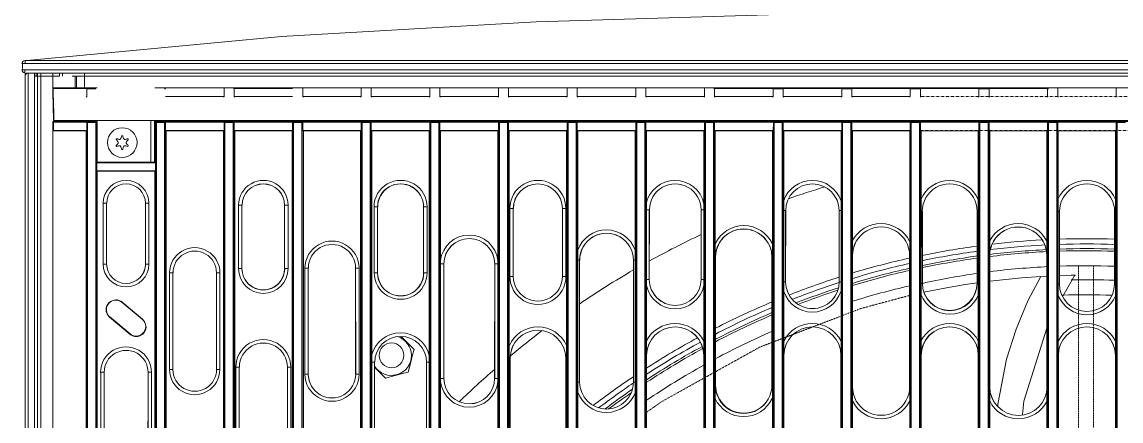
# Model space of a CAD drawing. Header units: millimetres. Extents: x -9498 to 115159, y -2045 to 31741.
# Drawn here: x 44877 to 45581, y 3523 to 3779 of the extents above; entities that cross this region are included whole.
import ezdxf

# ---------------------------------------------------------------- set-up
doc = ezdxf.new("R2010")
doc.units = ezdxf.units.MM
doc.linetypes.add('PDF_IMPORT', pattern=[1, 0.8, -0.2])
doc.layers.add('PDF5_Geometry', color=7, linetype='Continuous')

# ---------------------------------------------------------------- blocks, each defined once
blk = doc.blocks.new('pohlad vonkajšia')
at = {"layer": 'PDF5_Geometry', "lineweight": 13}
for points in [[(15997.31, 2769.84), (16078.86, 2777.59), (16160.36, 2782.27), (16241.87, 2784.7), (16323.35, 2785.74), (16404.85, 2786.05), (16486.34, 2786.1), (16567.82, 2786.1), (16567.82, 2784.33), (16567.82, 2778.94), (16567.82, 2769.84)], [(15996.76, 2766.86), (15995.96, 2766.86), (15995.96, 2768.85), (15996.76, 2768.85)], [(15996.76, 2766.84), (15996.57, 2765.87), (15996.76, 2765.84), (15996.81, 2765.84), (17138.82, 2765.84), (17138.87, 2765.87), (17138.87, 2765.84), (17139.04, 2765.87), (17138.87, 2766.84)], [(17139.65, 2768.85), (17139.65, 2766.86), (17138.87, 2766.86), (15996.76, 2766.86), (15996.76, 2766.84)], [(15997.76, 2112.13), (15997.05, 2112.13), (15996.76, 2112.13), (15996.76, 2765.84)], [(15996.76, 2764.85), (15996.76, 2764.85)], [(16007.73, 2765.84), (16000.74, 2765.84), (16000.24, 2765.84), (15997.76, 2765.84)], [(15997.76, 2765.84), (15997.76, 2765.84)], [(15997.76, 2765.84), (15997.76, 2112.13), (15999.74, 2112.13), (16000.45, 2112.13), (16000.74, 2112.13), (16001.04, 2112.13), (16001.75, 2112.13), (16005.87, 2112.13), (16001.75, 2112.13), (16001.75, 2765.84)], [(15999.74, 2764.85), (16000.45, 2764.85), (16000.74, 2764.85), (16001.04, 2764.85), (16001.75, 2764.85), (16007.73, 2764.85), (16007.73, 2765.84), (16008.74, 2765.84), (16015.76, 2765.84), (16015.76, 2765.56), (16015.76, 2764.85), (16013.24, 2764.85), (16012.93, 2764.85), (16012.74, 2764.85), (16012.38, 2764.85), (16011.82, 2764.85)], [(15999.74, 2112.13), (15999.74, 2765.84)], [(15999.74, 2764.85), (15999.74, 2764.85)], [(16000.24, 2764.85), (16000.24, 2765.84)], [(16002.49, 2765.84), (16002.49, 2765.84)], [(16005.58, 2765.84), (16005.58, 2759.8), (16005.63, 2759.78), (16005.89, 2750.72)], [(16005.63, 2765.84), (16005.63, 2762.85), (16005.93, 2752.85), (16005.93, 2752.57), (16005.93, 2752.47), (16005.93, 2750.68)], [(16008.74, 2764.85), (16008.74, 2765.84)], [(16011.98, 2765.84), (16011.98, 2765.84)], [(16012.74, 2764.85), (16012.74, 2761.09)], [(16015.76, 2764.85), (16013.24, 2764.85), (16013.24, 2761.09)], [(16014.73, 2765.84), (16014.73, 2765.84)], [(17113.2, 2765.84), (17113.2, 2765.56), (17113.2, 2764.85), (16015.76, 2764.85), (16015.76, 2761.09)], [(16019.88, 2761.09), (16005.63, 2761.09)], [(16019.38, 2760.77), (16016.78, 2760.77), (16016.71, 2760.77), (16016.61, 2760.77), (16016.47, 2760.88), (16005.82, 2760.88)], [(16016.47, 2760.88), (16016.47, 2758.28), (16016.26, 2758.09)], [(16657.28, 2761.09), (16038.29, 2761.09)], [(16041.36, 2760.77), (16041.47, 2760.77), (16041.57, 2760.77), (16041.67, 2760.88)], [(16060.45, 2760.88), (16060.45, 2758.28), (16060.24, 2758.09)], [(16063.47, 2760.77), (16063.47, 2760.77)], [(16082.43, 2760.88), (16063.67, 2760.88), (16063.57, 2760.77)], [(16063.88, 2758.09), (16063.67, 2758.28), (16063.67, 2760.88)], [(16085.86, 2758.09), (16085.66, 2758.28), (16085.66, 2760.88)], [(16104.4, 2760.88), (16104.4, 2758.28), (16104.2, 2758.09)], [(16107.83, 2758.09), (16107.62, 2758.28), (16107.62, 2760.88)], [(16126.38, 2760.88), (16126.38, 2758.28), (16126.17, 2758.09)], [(16129.79, 2758.09), (16129.6, 2758.28), (16129.6, 2760.88)], [(16148.34, 2760.88), (16148.34, 2758.28), (16148.15, 2758.09)], [(16151.77, 2758.09), (16151.57, 2758.28), (16151.57, 2760.88)], [(16170.32, 2760.88), (16170.32, 2758.28), (16170.12, 2758.09)], [(16173.76, 2758.09), (16173.55, 2758.28), (16173.55, 2760.88)], [(16192.31, 2760.88), (16192.31, 2758.28), (16192.1, 2758.09)], [(16195.76, 2758.09), (16195.53, 2758.28), (16195.53, 2760.88)], [(16214.31, 2760.88), (16214.31, 2758.28), (16214.1, 2758.09)], [(16217.29, 2760.77), (16217.39, 2760.77), (16217.5, 2760.88), (16236.25, 2760.88), (16236.39, 2760.77), (16236.5, 2760.77), (16236.58, 2760.77), (16239.17, 2760.77), (16239.27, 2760.77), (16239.37, 2760.77), (16239.48, 2760.88), (16258.24, 2760.88), (16258.34, 2760.77), (16258.44, 2760.77), (16258.55, 2760.77), (16261.17, 2760.77), (16261.25, 2760.77), (16261.36, 2760.77), (16261.46, 2760.88), (16280.22, 2760.88), (16280.32, 2760.77), (16280.43, 2760.77), (16280.53, 2760.77), (16283.13, 2760.77), (16283.23, 2760.77), (16283.34, 2760.77), (16283.44, 2760.88), (16302.2, 2760.88), (16302.3, 2760.77), (16302.41, 2760.77), (16302.51, 2760.77), (16305.11, 2760.77), (16305.22, 2760.77), (16305.32, 2760.77), (16305.42, 2760.88), (16324.18, 2760.88), (16324.18, 2758.28), (16323.97, 2758.09)], [(16217.7, 2758.09), (16217.5, 2758.28), (16217.5, 2760.88)], [(16236.25, 2760.88), (16236.25, 2758.28), (16236.05, 2758.09)], [(16239.7, 2758.09), (16239.48, 2758.28), (16239.48, 2760.88)], [(16258.24, 2760.88), (16258.24, 2758.28), (16258.03, 2758.09)], [(16261.67, 2758.09), (16261.46, 2758.28), (16261.46, 2760.88)], [(16280.22, 2760.88), (16280.22, 2758.28), (16280.01, 2758.09)], [(16283.65, 2758.09), (16283.44, 2758.28), (16283.44, 2760.88)], [(16302.2, 2760.88), (16302.2, 2758.28), (16301.99, 2758.09)], [(16305.63, 2758.09), (16305.42, 2758.28), (16305.42, 2760.88)], [(16324.49, 2760.77), (16324.39, 2760.77), (16324.29, 2760.77), (16324.18, 2760.88)], [(16327.61, 2758.09), (16327.41, 2758.28), (16327.41, 2760.88)], [(16346.16, 2760.88), (16346.16, 2758.28), (16345.96, 2758.09)], [(16060.45, 2758.28), (16041.67, 2758.28)], [(16082.43, 2758.28), (16063.67, 2758.28)], [(16104.4, 2758.28), (16085.66, 2758.28)], [(16126.38, 2758.28), (16107.62, 2758.28)], [(16148.34, 2758.28), (16129.6, 2758.28)], [(16170.32, 2758.28), (16151.57, 2758.28)], [(16192.31, 2758.28), (16173.55, 2758.28)], [(16214.31, 2758.28), (16195.53, 2758.28)], [(16236.25, 2758.28), (16217.5, 2758.28)], [(16258.24, 2758.28), (16239.48, 2758.28)], [(16280.22, 2758.28), (16261.46, 2758.28)], [(16005.89, 2111.3), (16005.63, 2120.33), (16005.58, 2120.38), (16005.58, 2747.84), (16005.63, 2750.3), (16005.82, 2750.09), (16005.82, 2747.47), (16005.63, 2747.3), (16005.63, 2123.41), (16005.93, 2113.41), (16005.93, 2113.15), (16005.93, 2113.05), (16005.93, 2111.24)], [(16019.88, 2750.3), (16005.63, 2750.3)], [(16019.57, 2749.99), (16019.48, 2749.99), (16019.38, 2749.99), (16016.78, 2749.99), (16016.71, 2749.99), (16016.61, 2749.99), (16016.47, 2750.09), (16005.82, 2750.09)], [(16005.93, 2750.68), (16005.89, 2750.72), (16005.93, 2750.68)], [(16675.72, 2750.68), (16005.93, 2750.68), (16675.72, 2750.68)], [(16016.78, 2749.99), (16016.78, 2113.05), (16005.93, 2113.05)], [(16016.47, 2750.09), (16016.47, 2747.47), (16016.26, 2747.3)], [(16016.61, 2749.99), (16016.61, 2113.41), (16016.26, 2123.41)], [(16016.71, 2749.99), (16016.71, 2113.15), (16016.78, 2113.05)], [(16038.78, 2749.99), (16038.78, 2113.05), (16019.38, 2113.05), (16019.38, 2749.99)], [(16019.38, 2113.05), (16019.48, 2113.15), (16019.48, 2749.99)], [(16038.48, 2737.14), (16019.69, 2737.14), (16019.88, 2737.35), (16019.88, 2749.69), (16019.88, 2750.3), (16019.57, 2749.99), (16019.57, 2113.41), (16019.88, 2123.41)], [(16036.98, 2737.35), (16036.98, 2750.68)], [(16038.22, 2750.68), (16038.22, 2737.35)], [(16038.29, 2734.37), (16038.48, 2734.58), (16038.48, 2737.14), (16038.28, 2737.35), (16038.28, 2749.69), (16038.29, 2750.3), (16038.62, 2749.99)], [(16657.28, 2750.3), (16038.29, 2750.3)], [(16349.08, 2749.99), (16346.48, 2749.99), (16346.39, 2749.99), (16346.29, 2749.99), (16346.16, 2750.09), (16327.41, 2750.09), (16327.3, 2749.99), (16327.2, 2749.99), (16327.09, 2749.99), (16324.49, 2749.99), (16324.39, 2749.99), (16324.29, 2749.99), (16324.18, 2750.09), (16305.42, 2750.09), (16305.32, 2749.99), (16305.22, 2749.99), (16305.11, 2749.99), (16302.51, 2749.99), (16302.41, 2749.99), (16302.3, 2749.99), (16302.2, 2750.09), (16283.44, 2750.09), (16283.34, 2749.99), (16283.23, 2749.99), (16283.13, 2749.99), (16280.53, 2749.99), (16280.43, 2749.99), (16280.32, 2749.99), (16280.22, 2750.09), (16261.46, 2750.09), (16261.36, 2749.99), (16261.25, 2749.99), (16261.17, 2749.99), (16258.55, 2749.99), (16258.44, 2749.99), (16258.34, 2749.99), (16258.24, 2750.09), (16239.48, 2750.09), (16239.37, 2749.99), (16239.27, 2749.99), (16239.17, 2749.99), (16236.58, 2749.99), (16236.5, 2749.99), (16236.39, 2749.99), (16236.25, 2750.09), (16217.5, 2750.09), (16217.39, 2749.99), (16217.29, 2749.99), (16217.18, 2749.99), (16214.62, 2749.99), (16214.51, 2749.99), (16214.41, 2749.99), (16214.31, 2750.09), (16195.53, 2750.09), (16195.41, 2749.99), (16195.32, 2749.99), (16195.22, 2749.99), (16192.64, 2749.99), (16192.53, 2749.99), (16192.43, 2749.99), (16192.31, 2750.09), (16173.55, 2750.09), (16173.44, 2749.99), (16173.34, 2749.99), (16173.24, 2749.99), (16170.64, 2749.99), (16170.53, 2749.99), (16170.43, 2749.99), (16170.32, 2750.09), (16151.57, 2750.09), (16151.48, 2749.99), (16151.38, 2749.99), (16151.27, 2749.99), (16148.65, 2749.99), (16148.55, 2749.99), (16148.45, 2749.99), (16148.34, 2750.09), (16129.6, 2750.09), (16129.5, 2749.99), (16129.39, 2749.99), (16129.29, 2749.99), (16126.67, 2749.99), (16126.59, 2749.99), (16126.48, 2749.99), (16126.38, 2750.09), (16107.62, 2750.09), (16107.52, 2749.99), (16107.41, 2749.99), (16107.29, 2749.99), (16104.71, 2749.99), (16104.6, 2749.99), (16104.5, 2749.99), (16104.4, 2750.09), (16085.66, 2750.09), (16085.52, 2749.99), (16085.41, 2749.99), (16085.34, 2749.99), (16082.73, 2749.99), (16082.64, 2749.99), (16082.53, 2749.99), (16082.43, 2750.09), (16063.67, 2750.09), (16063.57, 2749.99), (16063.47, 2749.99), (16063.34, 2749.99), (16060.76, 2749.99), (16060.66, 2749.99), (16060.55, 2749.99), (16060.45, 2750.09), (16041.67, 2750.09), (16041.57, 2749.99), (16041.47, 2749.99), (16041.36, 2749.99), (16038.78, 2749.99), (16038.67, 2749.99), (16038.62, 2749.99), (16038.62, 2113.41)], [(16038.67, 2749.99), (16038.67, 2113.15), (16038.78, 2113.05)], [(16060.76, 2749.99), (16060.76, 2113.05), (16041.36, 2113.05), (16041.36, 2749.99)], [(16041.36, 2113.05), (16041.47, 2113.15), (16041.47, 2749.99)], [(16041.57, 2749.99), (16041.57, 2113.41), (16060.55, 2113.41)], [(16041.9, 2747.3), (16041.67, 2747.47), (16041.67, 2750.09)], [(16041.9, 2579.58), (16041.9, 2747.3), (16060.24, 2747.3), (16060.24, 2579.58)], [(16060.55, 2113.41), (16060.45, 2750.09), (16060.45, 2747.47), (16060.24, 2747.3)], [(16060.76, 2113.05), (16060.66, 2113.15), (16060.66, 2749.99)], [(16082.73, 2749.99), (16082.73, 2113.05), (16063.34, 2113.05), (16063.34, 2749.99)], [(16063.47, 2749.99), (16063.47, 2113.15), (16063.34, 2113.05)], [(16063.57, 2749.99), (16063.57, 2113.41), (16082.53, 2113.41)], [(16063.88, 2747.3), (16063.67, 2747.47), (16063.67, 2750.09)], [(16063.88, 2612.1), (16063.88, 2747.3), (16082.22, 2747.3), (16082.22, 2612.1)], [(16082.53, 2113.41), (16082.53, 2749.99)], [(16082.43, 2750.09), (16082.43, 2747.47), (16082.22, 2747.3)], [(16082.64, 2749.99), (16082.64, 2113.15), (16082.73, 2113.05)], [(16104.71, 2749.99), (16104.71, 2113.05), (16085.34, 2113.05), (16085.34, 2749.99)], [(16085.34, 2113.05), (16085.41, 2113.15), (16085.41, 2749.99)], [(16085.52, 2749.99), (16085.52, 2113.41)], [(16085.86, 2747.3), (16085.66, 2747.47), (16085.66, 2750.09)], [(16085.86, 2644.07), (16085.86, 2747.3), (16104.2, 2747.3), (16104.2, 2644.07)], [(16104.5, 2113.41), (16104.4, 2750.09), (16104.4, 2747.47), (16104.2, 2747.3)], [(16104.71, 2113.05), (16104.6, 2113.15), (16104.6, 2749.99)], [(16126.67, 2749.99), (16126.67, 2113.05), (16107.29, 2113.05), (16107.29, 2749.99)], [(16107.29, 2113.05), (16107.41, 2113.15), (16107.41, 2749.99)], [(16107.83, 2635.66), (16107.83, 2673.22), (16107.83, 2673.9), (16107.83, 2675.39), (16107.83, 2747.3), (16126.17, 2747.3), (16126.17, 2675.39), (16126.17, 2673.22), (16126.17, 2635.66)], [(16126.48, 2113.41), (16126.48, 2749.99)], [(16107.52, 2749.99), (16107.52, 2113.41)], [(16107.83, 2747.3), (16107.62, 2747.47), (16107.62, 2750.09)], [(16126.38, 2750.09), (16126.38, 2747.47), (16126.17, 2747.3)], [(16126.59, 2749.99), (16126.59, 2113.15), (16126.67, 2113.05)], [(16148.65, 2749.99), (16148.65, 2113.05), (16129.29, 2113.05), (16129.29, 2749.99)], [(16129.39, 2749.99), (16129.39, 2113.15), (16129.29, 2113.05)], [(16129.5, 2749.99), (16129.5, 2113.41)], [(16129.79, 2747.3), (16129.6, 2747.47), (16129.6, 2750.09)], [(16148.45, 2113.41), (16148.34, 2750.09), (16148.34, 2747.47), (16148.15, 2747.3)], [(16148.55, 2749.99), (16148.55, 2113.15), (16148.65, 2113.05)], [(16170.64, 2749.99), (16170.64, 2113.05), (16151.27, 2113.05), (16151.27, 2749.99)], [(16151.27, 2113.05), (16151.38, 2113.15), (16151.38, 2749.99)], [(16151.48, 2749.99), (16151.48, 2113.41), (16170.43, 2113.41)], [(16151.77, 2747.3), (16151.57, 2747.47), (16151.57, 2750.09)], [(16170.12, 2674.61), (16169.91, 2674.61), (16169.86, 2674.61), (16169.86, 2634.27)], [(16152.07, 2634.27), (16152.07, 2674.61), (16151.98, 2674.61), (16151.77, 2674.61), (16151.77, 2677.66), (16151.77, 2678.58), (16151.77, 2747.3), (16170.12, 2747.3), (16170.12, 2678.58), (16170.12, 2676.78), (16170.12, 2674.61), (16170.12, 2634.27)], [(16170.43, 2113.41), (16170.32, 2750.09), (16170.32, 2747.47), (16170.12, 2747.3)], [(16170.64, 2113.05), (16170.53, 2113.15), (16170.53, 2749.99)], [(16192.64, 2749.99), (16192.64, 2113.05), (16173.24, 2113.05), (16173.24, 2749.99)], [(16173.34, 2749.99), (16173.34, 2113.15), (16173.24, 2113.05)], [(16173.44, 2749.99), (16173.44, 2113.41), (16192.43, 2113.41)], [(16173.76, 2747.3), (16173.55, 2747.47), (16173.55, 2750.09)], [(16192.43, 2113.41), (16192.31, 2750.09), (16192.31, 2747.47), (16192.1, 2747.3)], [(16192.53, 2749.99), (16192.53, 2113.15), (16192.64, 2113.05)], [(16214.62, 2749.99), (16214.62, 2113.05), (16195.22, 2113.05), (16195.22, 2749.99)], [(16195.22, 2113.05), (16195.32, 2113.15), (16195.32, 2749.99)], [(16195.41, 2749.99), (16195.41, 2113.41), (16214.41, 2113.41)], [(16195.76, 2747.3), (16195.53, 2747.47), (16195.53, 2750.09)], [(16214.41, 2113.41), (16214.31, 2750.09), (16214.31, 2747.47), (16214.1, 2747.3)], [(16214.51, 2749.99), (16214.51, 2113.15), (16214.62, 2113.05)], [(16236.58, 2749.99), (16236.58, 2113.05), (16217.18, 2113.05), (16217.18, 2749.99)], [(16217.18, 2113.05), (16217.29, 2113.15), (16217.29, 2749.99)], [(16217.39, 2749.99), (16217.39, 2113.41), (16236.39, 2113.41)], [(16236.05, 2747.3), (16236.25, 2747.47), (16236.39, 2749.99), (16236.39, 2113.41)], [(16217.7, 2747.3), (16217.5, 2747.47), (16217.5, 2750.09)], [(16236.5, 2749.99), (16236.5, 2113.15), (16236.58, 2113.05)], [(16258.55, 2749.99), (16258.55, 2113.05), (16239.17, 2113.05), (16239.17, 2749.99)], [(16239.27, 2749.99), (16239.27, 2113.15), (16239.17, 2113.05)], [(16239.37, 2749.99), (16239.37, 2113.41), (16258.34, 2113.41)], [(16239.7, 2747.3), (16239.48, 2747.47), (16239.48, 2750.09)], [(16258.34, 2113.41), (16258.24, 2750.09), (16258.24, 2747.47), (16258.03, 2747.3)], [(16258.44, 2749.99), (16258.44, 2113.15), (16258.55, 2113.05)], [(16280.53, 2749.99), (16280.53, 2113.05), (16261.17, 2113.05), (16261.17, 2749.99)], [(16261.17, 2113.05), (16261.25, 2113.15), (16261.25, 2749.99)], [(16261.36, 2749.99), (16261.36, 2113.41), (16280.32, 2113.41)], [(16261.67, 2747.3), (16261.46, 2747.47), (16261.46, 2750.09)], [(16280.32, 2113.41), (16280.22, 2750.09), (16280.22, 2747.47), (16280.01, 2747.3)], [(16280.43, 2749.99), (16280.43, 2113.15), (16280.53, 2113.05)], [(16302.51, 2749.99), (16302.51, 2113.05), (16283.13, 2113.05), (16283.13, 2749.99)], [(16283.13, 2113.05), (16283.23, 2113.15), (16283.23, 2749.99)], [(16283.34, 2749.99), (16283.34, 2113.41)], [(16283.68, 2633.44), (16283.68, 2675.43), (16283.68, 2676.41), (16283.65, 2677.45), (16283.65, 2679.52), (16283.65, 2679.99), (16283.65, 2694.88), (16283.65, 2696.33), (16283.65, 2698.5), (16283.65, 2721.58)], [(16283.34, 2113.41), (16302.3, 2113.41), (16302.3, 2749.99)], [(16283.65, 2747.3), (16283.44, 2747.47), (16283.44, 2750.09)], [(16302.2, 2750.09), (16302.2, 2747.47), (16301.99, 2747.3)], [(16302.41, 2749.99), (16302.41, 2113.15), (16302.51, 2113.05)], [(16324.49, 2749.99), (16324.49, 2113.05), (16305.11, 2113.05), (16305.11, 2749.99)], [(16305.22, 2113.15), (16305.32, 2749.99), (16305.32, 2113.41)], [(16305.63, 2747.3), (16305.42, 2747.47), (16305.42, 2750.09)], [(16324.18, 2750.09), (16324.18, 2747.47), (16323.97, 2747.3)], [(16324.29, 2749.99), (16324.29, 2113.41), (16323.97, 2123.41)], [(16324.39, 2749.99), (16324.39, 2113.15), (16324.49, 2113.05)], [(16346.48, 2749.99), (16346.48, 2113.05), (16327.09, 2113.05), (16327.09, 2749.99)], [(16327.09, 2113.05), (16327.2, 2113.15), (16327.2, 2749.99)], [(16327.3, 2749.99), (16327.3, 2113.41)], [(16327.63, 2633.44), (16327.63, 2675.43), (16327.61, 2676.41), (16327.61, 2677.45), (16327.61, 2679.52), (16327.61, 2679.99), (16327.61, 2694.53), (16327.61, 2696.14), (16327.61, 2698.34), (16327.61, 2721.52)], [(16346.29, 2749.99), (16346.29, 2113.41), (16327.3, 2113.41)], [(16327.61, 2747.3), (16327.41, 2747.47), (16327.41, 2750.09)], [(16346.16, 2750.09), (16346.16, 2747.47), (16345.96, 2747.3)], [(16346.39, 2749.99), (16346.39, 2113.15), (16346.48, 2113.05)], [(16005.63, 2747.3), (16016.26, 2747.3), (16016.26, 2123.41), (16005.63, 2123.41)], [(16016.47, 2747.47), (16005.82, 2747.47)], [(16060.45, 2747.47), (16041.67, 2747.47)], [(16082.43, 2747.47), (16063.67, 2747.47)], [(16104.4, 2747.47), (16085.66, 2747.47)], [(16126.38, 2747.47), (16107.62, 2747.47)], [(16148.34, 2747.47), (16129.6, 2747.47)], [(16170.32, 2747.47), (16151.57, 2747.47)], [(16192.31, 2747.47), (16173.55, 2747.47)], [(16214.31, 2747.47), (16195.53, 2747.47)], [(16236.25, 2747.47), (16217.5, 2747.47)], [(16258.24, 2747.47), (16239.48, 2747.47)], [(16280.22, 2747.47), (16261.46, 2747.47)], [(16019.69, 2737.14), (16019.69, 2734.58), (16019.88, 2734.37)], [(16019.69, 2734.58), (16038.48, 2734.58)], [(16038.28, 2737.35), (16019.88, 2737.35)], [(16073.05, 2730.35), (16073.05, 2730.35)], [(16160.95, 2730.35), (16160.98, 2730.35)], [(16204.93, 2730.35), (16204.89, 2730.35)], [(16292.84, 2730.35), (16292.8, 2730.35)], [(16336.8, 2730.35), (16336.77, 2730.35)], [(16022.86, 2724.14), (16022.86, 2704.69), (16022.86, 2724.14)], [(16066.2, 2723.53), (16066.2, 2703.22), (16066.2, 2723.53)], [(16124.37, 2701.9), (16124.37, 2722.96), (16124.37, 2701.9)], [(16153.09, 2722.49), (16153.09, 2700.72), (16153.09, 2722.49)], [(16168.82, 2700.72), (16168.82, 2722.49), (16168.82, 2700.72)], [(16195.76, 2722.08), (16195.76, 2699.73), (16195.76, 2697.79), (16195.76, 2679.99), (16195.76, 2679.83), (16195.76, 2676.47), (16195.77, 2675.43), (16195.77, 2633.44)], [(16214.1, 2699.73), (16213.46, 2699.73), (16213.2, 2699.73), (16213.2, 2722.08), (16213.46, 2722.08), (16214.1, 2722.08)], [(16239.7, 2721.78), (16239.7, 2698.97), (16239.7, 2696.77), (16239.7, 2695.88), (16239.7, 2679.99), (16239.7, 2679.83), (16239.72, 2676.47), (16239.72, 2675.43), (16239.72, 2633.44)], [(16258.03, 2721.78), (16257.59, 2721.78), (16257.44, 2721.78), (16257.44, 2698.97), (16257.59, 2698.97), (16258.03, 2698.97)], [(16301.99, 2698.5), (16301.71, 2698.5), (16301.61, 2698.5), (16301.61, 2721.58), (16301.71, 2721.58), (16301.99, 2721.58)], [(16345.96, 2698.34), (16345.7, 2698.34), (16345.63, 2698.34), (16345.63, 2721.52), (16345.7, 2721.52), (16345.96, 2721.52)], [(16235.89, 2706.86), (16235.89, 2665.94)], [(16236.05, 2706.86), (16235.94, 2706.86), (16235.92, 2706.86), (16235.92, 2665.94), (16235.94, 2665.94), (16236.05, 2665.94)], [(16129.79, 2704.74), (16129.79, 2668.06), (16129.79, 2666.97), (16129.79, 2647.46)], [(16148.15, 2668.06), (16147.42, 2668.06), (16147.13, 2668.06), (16147.13, 2704.74), (16147.42, 2704.74), (16148.15, 2704.74)], [(16173.76, 2648), (16173.76, 2663.67), (16173.76, 2664.71), (16173.76, 2666.88), (16173.76, 2705.92)], [(16192.1, 2705.92), (16191.7, 2705.92), (16191.54, 2705.92), (16191.54, 2666.88), (16191.7, 2666.88), (16192.1, 2666.88)], [(16058.04, 2670.94), (16058.04, 2701.86), (16058.04, 2670.94)], [(16308.22, 2659.13), (16308.27, 2659.81), (16311.02, 2674.21), (16314.07, 2683.87), (16317.89, 2692.94), (16321.96, 2700.72), (16315.9, 2700.3), (16305.65, 2699.21)], [(16324.39, 2700.82), (16321.96, 2700.72)], [(16332.8, 2701.1), (16332.92, 2701.14), (16333.01, 2701.14), (16333.08, 2701.14), (16333.11, 2701.14), (16333.06, 2701.14), (16332.9, 2701.14), (16332.87, 2701.14), (16332.8, 2701.1), (16332.64, 2701.1), (16332.38, 2701.1), (16331.76, 2701.08), (16327.94, 2701)], [(16329.09, 2694.37), (16332.9, 2701.14)], [(16316.1, 2656.55), (16316.59, 2660.78), (16323.96, 2684.11)], [(16108.68, 2671.66), (16109.15, 2671.16), (16110.86, 2669.46), (16112.13, 2668.18), (16115.28, 2669.05), (16117.64, 2669.67), (16119.37, 2670.12), (16120.22, 2673.28), (16120.83, 2675.63), (16121.3, 2677.35), (16120.03, 2678.63), (16118.32, 2680.35), (16117.15, 2681.53)], [(16107.83, 2673.22), (16108.43, 2673.22), (16108.68, 2673.22), (16108.68, 2635.66), (16108.43, 2635.66), (16107.83, 2635.66)], [(16126.17, 2673.22), (16125.56, 2673.22), (16125.32, 2673.22), (16125.32, 2635.66), (16125.56, 2635.66), (16126.17, 2635.66)], [(16151.77, 2674.61), (16151.77, 2634.27)]]:
    blk.add_lwpolyline(points, dxfattribs=at)
for points in [[(17138.87, 2768.85), (17139.65, 2768.85), (15996.76, 2768.85), (15996.76, 2769.53), (15996.76, 2769.84), (17138.87, 2769.84), (17138.87, 2769.55)], [(16026.12, 2744.79), (16026.3, 2744.74), (16026.49, 2744.68), (16026.7, 2744.63), (16026.89, 2744.58), (16027.06, 2744.61), (16027.23, 2744.67), (16027.35, 2744.77), (16027.44, 2744.89), (16027.44, 2744.93), (16027.51, 2745.1), (16027.56, 2745.31), (16027.61, 2745.5), (16027.67, 2745.67), (16027.74, 2745.72), (16027.79, 2745.76), (16027.86, 2745.78), (16027.91, 2745.78), (16027.96, 2745.76), (16028.01, 2745.71), (16028.01, 2745.67), (16028.06, 2745.5), (16028.12, 2745.31), (16028.2, 2745.1), (16028.26, 2744.93), (16028.36, 2744.77), (16028.46, 2744.67), (16028.62, 2744.61), (16028.79, 2744.58), (16028.81, 2744.58), (16029.02, 2744.63), (16029.21, 2744.68), (16029.42, 2744.74), (16029.61, 2744.79), (16029.66, 2744.77), (16029.71, 2744.74), (16029.76, 2744.68), (16029.78, 2744.63), (16029.78, 2744.54), (16029.76, 2744.49), (16029.76, 2744.48), (16029.61, 2744.34), (16029.47, 2744.18), (16029.35, 2744.06), (16029.21, 2743.9), (16029.12, 2743.75), (16029.11, 2743.59), (16029.12, 2743.44), (16029.21, 2743.28), (16029.21, 2743.25), (16029.35, 2743.09), (16029.47, 2742.97), (16029.61, 2742.81), (16029.76, 2742.67), (16029.78, 2742.62), (16029.78, 2742.55), (16029.76, 2742.46), (16029.73, 2742.41), (16029.68, 2742.38), (16029.61, 2742.36), (16029.42, 2742.41), (16029.21, 2742.46), (16029.02, 2742.52), (16028.81, 2742.55), (16028.65, 2742.55), (16028.5, 2742.5), (16028.36, 2742.38), (16028.26, 2742.26), (16028.26, 2742.22), (16028.2, 2742.05), (16028.12, 2741.84), (16028.06, 2741.65), (16028.01, 2741.48), (16028, 2741.42), (16027.91, 2741.37), (16027.86, 2741.37), (16027.8, 2741.37), (16027.75, 2741.39), (16027.7, 2741.44), (16027.67, 2741.48), (16027.61, 2741.65), (16027.56, 2741.84), (16027.51, 2742.05), (16027.44, 2742.22), (16027.35, 2742.36), (16027.25, 2742.5), (16027.09, 2742.55), (16026.9, 2742.57), (16026.89, 2742.55), (16026.7, 2742.52), (16026.49, 2742.46), (16026.3, 2742.41), (16026.12, 2742.36), (16026.04, 2742.38), (16025.98, 2742.41), (16025.93, 2742.46), (16025.93, 2742.52), (16025.9, 2742.6), (16025.93, 2742.66), (16025.93, 2742.67), (16026.09, 2742.81), (16026.23, 2742.97), (16026.35, 2743.09), (16026.49, 2743.25), (16026.56, 2743.4), (16026.59, 2743.56), (16026.59, 2743.71), (16026.49, 2743.87), (16026.49, 2743.9), (16026.35, 2744.06), (16026.23, 2744.18), (16026.09, 2744.34), (16025.93, 2744.48), (16025.9, 2744.53), (16025.9, 2744.61), (16025.93, 2744.68), (16025.98, 2744.74), (16026.04, 2744.77), (16026.09, 2744.79)], [(16109.6, 2722.96), (16109.6, 2701.9), (16109.63, 2722.96)], [(16034.36, 2687.06), (16034.29, 2686.99), (16027.79, 2692.42), (16027.86, 2692.52)], [(16030.32, 2682.24), (16023.82, 2687.67), (16023.87, 2687.77), (16030.39, 2682.31)]]:
    blk.add_lwpolyline(points, close=True, dxfattribs=at)
for points in [[(16000.74, 2765.84), (16000.74, 2112.13), (16000.74, 2111.12), (15997.76, 2111.12), (16010.73, 2111.12), (16015.79, 2111.12, -0.417221), (16016.71, 2110.12), (16016.71, 2102.14)], [(16130.87, 2704.73, -0.998699), (16147.13, 2704.74), (16147.11, 2668.04, -0.999009), (16130.85, 2668.06), (16130.85, 2704.74), (16130.52, 2704.74), (16129.79, 2704.74), (16129.79, 2705.83), (16129.79, 2747.3), (16148.15, 2747.3), (16148.15, 2705.83), (16148.15, 2704.74), (16148.15, 2668.06), (16148.15, 2666.97), (16148.15, 2647.46)], [(16174.36, 2705.96, -1.000467), (16191.54, 2705.92), (16191.58, 2666.92, -0.99918), (16174.29, 2666.88), (16174.29, 2705.92), (16174.16, 2705.92), (16173.76, 2705.92), (16173.76, 2708.36), (16173.76, 2709.13), (16173.76, 2747.3), (16192.1, 2747.3), (16192.1, 2709.13), (16192.1, 2708.1), (16192.1, 2705.92), (16192.1, 2666.88), (16192.1, 2664.45), (16192.1, 2663.67), (16192.1, 2648)], [(16195.76, 2699.73), (16196.38, 2699.73), (16196.62, 2699.73), (16196.68, 2722.1, -1.000386), (16213.2, 2722.08, 1.000386), (16196.68, 2722.1, -1.000386), (16213.2, 2722.08), (16213.23, 2699.75, -0.999355), (16196.62, 2699.73), (16196.62, 2722.08), (16196.38, 2722.08), (16195.76, 2722.08), (16195.76, 2722.49), (16195.76, 2724), (16195.76, 2747.3), (16214.1, 2747.3), (16214.1, 2724), (16214.1, 2722.08), (16214.1, 2699.73), (16214.1, 2699.32), (16214.1, 2697.79), (16214.1, 2679.99), (16214.06, 2678.18), (16214.06, 2676.07), (16214.06, 2675.55), (16214.06, 2675.43), (16214.06, 2633.44)], [(16236.05, 2648), (16236.05, 2661.66), (16236.05, 2662.2), (16236.05, 2665.94), (16236.05, 2706.86), (16236.05, 2709.08), (16236.05, 2711.05), (16236.05, 2711.14), (16236.05, 2747.3), (16217.7, 2747.3), (16217.7, 2711.14), (16217.7, 2710.58), (16217.74, 2706.86), (16217.84, 2706.86), (16217.88, 2706.86), (16217.88, 2665.94, 1.000227), (16235.91, 2665.95, -1.001868), (16217.74, 2665.94), (16217.84, 2665.94), (16217.88, 2665.94), (16217.84, 2706.86, -1.000637), (16235.92, 2706.86, 0.998998), (16217.74, 2706.86), (16217.74, 2665.94), (16217.74, 2663.74), (16217.7, 2661.73), (16217.7, 2661.66), (16217.7, 2648)], [(16239.7, 2698.97), (16240.12, 2698.97), (16240.28, 2698.97), (16240.32, 2721.81, -0.998739), (16257.44, 2721.78, 0.998739), (16240.32, 2721.81, -0.998739), (16257.44, 2721.78), (16257.45, 2699, -0.998718), (16240.28, 2698.97), (16240.28, 2721.78), (16240.12, 2721.78), (16239.7, 2721.78), (16239.7, 2724.09), (16239.7, 2724.87), (16239.7, 2747.3), (16258.03, 2747.3), (16258.03, 2724.87), (16258.03, 2723.98), (16258.03, 2721.78), (16258.03, 2698.97), (16258.03, 2696.7), (16258.03, 2695.88), (16258.03, 2679.99), (16258.03, 2678.18), (16258.01, 2676.07), (16258.01, 2675.55), (16258.01, 2675.43), (16258.01, 2633.44)], [(16261.7, 2707.39, -1.00204), (16279.99, 2707.38), (16280.02, 2665.43, -1.001435), (16261.7, 2665.42), (16261.7, 2707.38), (16261.7, 2708.42), (16261.67, 2711.81), (16261.67, 2711.97), (16261.67, 2747.3), (16280.01, 2747.3), (16280.01, 2711.97), (16280.01, 2710.15), (16279.99, 2708.05), (16279.99, 2707.53), (16279.99, 2707.38), (16279.99, 2665.42), (16279.99, 2664.4), (16280.01, 2663.36), (16280.01, 2661.3), (16280.01, 2660.85), (16280.01, 2648)], [(16305.63, 2648), (16305.63, 2660.85), (16305.63, 2662.65), (16305.65, 2664.76), (16305.65, 2665.28), (16305.65, 2665.42), (16305.65, 2707.38, -1.000017), (16323.96, 2707.38)], [(16283.65, 2698.5), (16283.96, 2698.5), (16284.07, 2698.5), (16284.05, 2721.55, -1.00009), (16301.61, 2721.58, 1.00009), (16284.05, 2721.55, -1.00009), (16301.61, 2721.58), (16301.61, 2698.48, -0.99885), (16284.07, 2698.5), (16284.07, 2721.58), (16283.96, 2721.58), (16283.65, 2721.58), (16283.65, 2724.5), (16283.65, 2725.23), (16283.65, 2747.3), (16301.99, 2747.3), (16301.99, 2725.23), (16301.99, 2723.79), (16301.99, 2721.58), (16301.99, 2698.5), (16301.99, 2695.61), (16301.99, 2694.88), (16301.99, 2679.99), (16301.99, 2678.18), (16301.99, 2676.07), (16301.99, 2675.55), (16301.99, 2675.43), (16301.99, 2633.44)], [(16305.62, 2707.38, -1.000017), (16323.96, 2707.38), (16324.02, 2665.43, -0.998806), (16305.65, 2665.42), (16305.65, 2707.38), (16305.63, 2708.42), (16305.63, 2709.44), (16305.63, 2711.5), (16305.63, 2711.97), (16305.63, 2747.3), (16323.97, 2747.3), (16323.97, 2711.97), (16323.97, 2710.15), (16323.97, 2708.05), (16323.97, 2707.53), (16323.96, 2707.38), (16323.96, 2665.42), (16323.97, 2664.37), (16323.97, 2661), (16323.97, 2660.85), (16323.97, 2648)], [(16327.61, 2698.34), (16327.87, 2698.34), (16327.94, 2698.34), (16327.98, 2721.52, -1.000552), (16345.63, 2721.52, 1.000552), (16327.98, 2721.52, -1.000552), (16345.63, 2721.52), (16345.62, 2698.34, -0.99804), (16327.94, 2698.34), (16327.94, 2721.52), (16327.87, 2721.52), (16327.61, 2721.52), (16327.61, 2724.63), (16327.61, 2725.34), (16327.61, 2747.3), (16345.96, 2747.3), (16345.96, 2725.34), (16345.96, 2723.72), (16345.96, 2721.52), (16345.96, 2698.34), (16345.96, 2695.26), (16345.96, 2694.53), (16345.96, 2679.99), (16345.96, 2678.18), (16345.96, 2676.07), (16345.92, 2675.55), (16345.92, 2675.43), (16345.92, 2633.44)], [(16020.92, 2544.9, -1.00147), (16037.24, 2544.9), (16037.19, 2508.16, -1.002524), (16020.94, 2508.17), (16020.94, 2544.9), (16020.61, 2544.9), (16019.88, 2544.9), (16019.88, 2545.84), (16019.88, 2734.37), (16038.29, 2734.37), (16038.29, 2545.84), (16038.29, 2544.9), (16038.29, 2508.17), (16038.29, 2507.25), (16038.29, 2483.97), (16038.29, 2481.59), (16038.29, 2443.61), (16038.29, 2441.25), (16038.29, 2420)], [(16035.31, 2724.14, 0.998623), (16022.87, 2724.13, -0.998623), (16035.31, 2724.14), (16035.31, 2704.69), (16035.31, 2724.14), (16035.66, 2724.14), (16036.42, 2724.14), (16036.42, 2704.69), (16035.66, 2704.69), (16035.31, 2704.69, -0.999037), (16022.86, 2704.69), (16022.52, 2704.69), (16021.75, 2704.69), (16021.75, 2724.14), (16022.52, 2724.14), (16022.86, 2724.14)], [(16079.88, 2703.25, -1.001301), (16066.2, 2703.22), (16065.89, 2703.22), (16065.09, 2703.22), (16065.09, 2723.53), (16065.89, 2723.53), (16066.21, 2723.54, -0.997675), (16079.86, 2723.53), (16079.86, 2703.22), (16079.86, 2723.53), (16080.21, 2723.53), (16080.97, 2723.53), (16080.97, 2703.22), (16080.21, 2703.22), (16079.86, 2703.22, -0.999673), (16066.2, 2703.22)], [(16066.21, 2723.54, -0.997675), (16079.86, 2723.53, 0.999301), (16066.21, 2723.54)], [(16124.44, 2701.94, -1.000275), (16109.6, 2701.9), (16109.28, 2701.9), (16108.52, 2701.9), (16108.52, 2722.96), (16109.28, 2722.96), (16109.6, 2722.96, -1.001937), (16124.37, 2722.96), (16124.71, 2722.96), (16125.48, 2722.96), (16125.48, 2701.9), (16124.71, 2701.9), (16124.37, 2701.9, -1.002278), (16109.63, 2701.9)], [(16109.66, 2723, -1.001436), (16124.37, 2722.96, 1.001937), (16109.66, 2723)], [(16153.09, 2700.72, 1.003413), (16168.82, 2700.73, -1.003413), (16153.09, 2700.72), (16152.75, 2700.72), (16151.98, 2700.72), (16151.98, 2722.49), (16152.75, 2722.49), (16153.09, 2722.49, -0.999947), (16168.82, 2722.49), (16169.16, 2722.49), (16169.91, 2722.49), (16169.91, 2700.72), (16169.16, 2700.72), (16168.82, 2700.72)], [(16191.54, 2705.92, 1.000467), (16174.29, 2705.92), (16174.29, 2666.88), (16174.16, 2666.88), (16173.76, 2666.88)], [(16279.99, 2707.38, 1.002647), (16261.7, 2707.38), (16261.7, 2665.42), (16261.7, 2665.28), (16261.7, 2664.76), (16261.67, 2662.65), (16261.67, 2660.85), (16261.67, 2648)], [(16102.59, 2703.35, 1.00053), (16087.45, 2703.39, -1.00053), (16102.59, 2703.35), (16102.94, 2703.35), (16103.7, 2703.35), (16103.7, 2669.45), (16102.94, 2669.45), (16102.59, 2669.45), (16102.59, 2703.35), (16102.64, 2669.48, -1.002309), (16087.42, 2669.45), (16087.11, 2669.45), (16086.35, 2669.45), (16086.35, 2703.35), (16087.11, 2703.35), (16087.42, 2703.35), (16087.42, 2669.45), (16087.42, 2703.35)], [(16129.79, 2668.06), (16130.52, 2668.06), (16130.85, 2668.06), (16130.85, 2704.74, -0.998699), (16147.13, 2704.74)], [(16044.08, 2670.94, 1.000044), (16058.06, 2670.94, -1.000044), (16044.08, 2670.94), (16044.08, 2701.86), (16044.08, 2670.94), (16043.77, 2670.94), (16043.01, 2670.94), (16043.01, 2701.86), (16043.77, 2701.86), (16044.12, 2701.87, -1.001288), (16058.04, 2701.86), (16058.35, 2701.86), (16059.13, 2701.86), (16059.13, 2670.94), (16058.35, 2670.94), (16058.04, 2670.94)], [(16301.61, 2701.71, 0.018772), (16284.07, 2698.5, 0.99885), (16301.58, 2698.66), (16297.8, 2698.1), (16291.83, 2697.11), (16284.55, 2695.66)], [(16022.67, 2690.09, -0.416209), (16025.83, 2693.14, 0.698104), (16023.88, 2687.7)], [(16032.33, 2681.6, 0.415465), (16035.36, 2684.67, 0.222497), (16034.36, 2687.06)], [(16152.07, 2634.27, 0.99948), (16169.86, 2634.27), (16169.86, 2674.61, 0.998908), (16152.07, 2674.61), (16152.07, 2634.27), (16151.98, 2634.27), (16151.77, 2634.27)], [(16195.77, 2633.44, 1.000256), (16214.03, 2633.43, -1.000256), (16195.77, 2633.44), (16195.74, 2675.42, -0.999338), (16214.06, 2675.43), (16214.06, 2633.44)], [(16239.71, 2675.44, -0.999339), (16258.01, 2675.43), (16258, 2633.45, -1.000257), (16239.72, 2633.44), (16239.72, 2675.43, -0.99906), (16258.01, 2675.43)], [(16283.61, 2675.4, -0.997319), (16301.99, 2675.43), (16301.97, 2633.42, -0.998235), (16283.68, 2633.44), (16283.68, 2675.43, -0.997039), (16301.99, 2675.43)], [(16327.63, 2633.44, 0.999042), (16345.93, 2633.45, -0.999042), (16327.63, 2633.44), (16327.63, 2675.43, -0.998125), (16345.92, 2675.43), (16345.92, 2633.44)], [(16080.73, 2671.68, 1.002508), (16065.38, 2671.69, -1.002508), (16080.73, 2671.68), (16081.06, 2671.68), (16081.82, 2671.68), (16081.82, 2637.17), (16081.06, 2637.17), (16080.73, 2637.17), (16080.73, 2671.68), (16080.76, 2637.17, -0.999642), (16065.35, 2637.17), (16065.01, 2637.17), (16064.25, 2637.17), (16064.25, 2671.68), (16065.01, 2671.68), (16065.35, 2671.68), (16065.35, 2637.17), (16065.35, 2671.68)], [(16125.32, 2673.22, 0.999413), (16108.7, 2673.22, -0.999413), (16125.32, 2673.22), (16125.34, 2635.66, -1.003012), (16108.68, 2635.66), (16108.68, 2673.22)], [(16108.68, 2672.03, 0.755789), (16120.47, 2675.43, 0.321471), (16116.08, 2681.48)], [(16036.11, 2670.03, 1.001553), (16022.07, 2670.02, -1.001553), (16036.11, 2670.03), (16036.42, 2670.03), (16037.22, 2670.03), (16037.22, 2638.81), (16036.42, 2638.81), (16036.11, 2638.81), (16036.11, 2670.03), (16036.1, 2638.8, -0.998394), (16022.05, 2638.81), (16021.74, 2638.81), (16020.96, 2638.81), (16020.96, 2670.03), (16021.74, 2670.03), (16022.05, 2670.03), (16022.05, 2638.81), (16022.05, 2670.03)]]:
    blk.add_lwpolyline(points, format="xyb", dxfattribs=at)
at = {"layer": 'PDF5_Geometry', "linetype": 'PDF_IMPORT', "lineweight": 13, "ltscale": 0.042638}
for points in [[(16631.9, 2758.28), (16283.44, 2758.28)], [(16653.88, 2747.47), (16283.44, 2747.47)]]:
    blk.add_lwpolyline(points, dxfattribs=at)
at = {"layer": 'PDF5_Geometry', "lineweight": 13}
blk.add_lwpolyline([(16168.82, 2722.49, 0.999947), (16153.12, 2722.5, -0.999947)], format="xyb", close=True, dxfattribs=at)
at = {"layer": 'PDF5_Geometry', "linetype": 'PDF_IMPORT', "lineweight": 13, "ltscale": 0.095354}
blk.add_lwpolyline([(16323.96, 2153.86), (16323.96, 2707.38)], dxfattribs=at)
at = {"layer": 'PDF5_Geometry', "linetype": 'PDF_IMPORT', "lineweight": 13, "ltscale": 0.100866}
blk.add_lwpolyline([(16334.03, 2704.13), (16334.03, 2624.72)], dxfattribs=at)
at = {"layer": 'PDF5_Geometry', "linetype": 'PDF_IMPORT', "lineweight": 13, "ltscale": 0.10126}
blk.add_lwpolyline([(16338.83, 2624.53), (16338.83, 2704.13)], dxfattribs=at)
at = {"layer": 'PDF5_Geometry', "linetype": 'PDF_IMPORT', "lineweight": 13, "ltscale": 0.036643}
blk.add_lwpolyline([(16279.99, 2694.63), (16264.41, 2690.46), (16232.09, 2678.13), (16200.65, 2660.67), (16195.77, 2657.24)], dxfattribs=at)
at = {"layer": 'PDF5_Geometry', "lineweight": 13}
for centre, radius in [((16027.86, 2743.58), 4.73), ((16114.09, 2675.45), 3.96)]:
    blk.add_circle(centre, radius, dxfattribs=at)
for centre, radius, start, end in [((16029.08, 2724.13), 7.34, 0.0492, 180.0086), ((16073.05, 2723.55), 7.92, 359.8846, 179.9018), ((16116.99, 2722.99), 8.49, 359.8263, 180.0988), ((16160.95, 2722.52), 8.96, 359.8465, 180.0117), ((16204.86, 2722.02), 9.45, 12.0936, 168.2487), ((16248.83, 2721.76), 9.71, 18.6537, 161.3694), ((16292.77, 2721.54), 9.94, 21.831, 158.2756), ((16336.71, 2721.44), 10.04, 22.8679, 157.3847), ((16351.26, 2405.65), 338.36, 106.9099, 108.9867), ((16226.9, 2706.9), 10.08, 24.8661, 154.8845), ((16270.82, 2707.36), 10.28, 26.6446, 153.1402), ((16314.77, 2707.34), 10.3, 26.7115, 153.1402), ((16138.96, 2704.72), 9.26, 6.9097, 173.0314), ((16182.92, 2705.9), 9.73, 19.3706, 160.4994), ((16333.86, 2458.14), 283, 115.2362, 118.9947), ((16051.07, 2701.88), 8.06, 359.8737, 180.205), ((16095.03, 2703.37), 8.67, 359.9309, 180.0447), ((16333.29, 2470.74), 241.77, 97.5367, 101.7549), ((16334.98, 2471.17), 239.9, 92.7955, 96.9768), ((16335.16, 2469.56), 243.2, 92.9999, 96.7842), ((16336.76, 2463.09), 249.71, 87.9729, 92.0271), ((16336.78, 2460.95), 250.19, 87.9748, 92.0252), ((16051.08, 2701.87), 6.96, 359.9109, 180.0585), ((16339.5, 2441.23), 271.96, 102.6387, 106.6295), ((16336.93, 2451.19), 260.01, 97.8161, 101.7321), ((16339.58, 2435.44), 274.47, 97.9514, 101.6688), ((16335.15, 2459.37), 249.46, 97.734, 101.8156), ((16336.13, 2460.7), 248.27, 92.8311, 97.0567), ((16335.12, 2464.03), 245.53, 92.6507, 96.8857), ((16336.34, 2477.41), 232.23, 87.703, 92.071), ((16336.31, 2478.1), 230.87, 87.6963, 92.0771), ((16029.08, 2704.7), 7.33, 180.0981, 359.8439), ((16029.09, 2704.69), 6.23, 180.0212, 359.9108), ((16073.02, 2703.23), 7.92, 180.1354, 0.0788), ((16327.97, 2484.92), 225.12, 102.3044, 107.1186), ((16331.19, 2473.81), 235.18, 102.5737, 107.1808), ((16336.51, 2450.38), 253.76, 92.7343, 96.9857), ((16336.27, 2430.26), 273.88, 88.0387, 91.7349), ((16117.01, 2701.9), 8.49, 179.9932, 0.0818), ((16160.96, 2700.72), 8.98, 179.9883, 0.1535), ((16336.27, 2454), 287.82, 120.189, 124.2361), ((16204.92, 2699.75), 8.3, 180.1008, 0.0269), ((16334.52, 2458.07), 254.37, 107.6406, 111.4787), ((16330.87, 2473.55), 234.68, 102.5222, 107.1516), ((16336.8, 2447.5), 252.15, 87.9929, 91.1488), ((16204.93, 2699.73), 9.38, 191.9464, 347.9725), ((16248.84, 2698.94), 9.63, 198.5354, 341.4501), ((16248.87, 2698.99), 8.59, 180.1724, 0.0254), ((16326.37, 2481.69), 227.72, 107.6203, 111.6456), ((16336.59, 2453.59), 256.11, 108.0426, 111.2926), ((16321.58, 2494.7), 211.68, 107.7614, 111.4278), ((16335.62, 2455.54), 248.48, 102.9324, 107.3019), ((16336.78, 2698.36), 8.84, 180.0884, 359.8636), ((16331.56, 2463.18), 248.51, 112.6419, 117.2227), ((16292.85, 2698.57), 9.91, 201.8525, 338.3781), ((16336.78, 2698.37), 9.94, 202.7091, 337.2103), ((16336.36, 2450.72), 244.13, 88.0074, 91.743), ((16338.95, 2448.39), 263.37, 113.0362, 117.3766), ((16332.62, 2460.72), 248.03, 112.9467, 117.5574), ((16204.89, 2675.34), 10.31, 26.7592, 153.583), ((16339.22, 2446.86), 262.69, 113.1632, 117.5196), ((16248.86, 2675.41), 10.25, 26.5368, 153.5151), ((16292.81, 2675.39), 10.27, 26.6037, 153.3569), ((16336.76, 2675.36), 10.3, 26.7145, 153.4019), ((16032.35, 2684.64), 3.15, 229.7454, 0.3067), ((16116.95, 2673.17), 9.49, 13.5585, 166.6126), ((16160.98, 2674.62), 9.96, 23.4264, 156.3858), ((16160.97, 2674.6), 8.89, 0.0865, 179.9613), ((16330.55, 2460.63), 279.12, 127.0531, 129.7461), ((16204.91, 2675.41), 9.15, 0.0772, 179.9693), ((16335.21, 2454.84), 248.94, 113.5055, 118.1162), ((16336.77, 2675.41), 9.15, 0.1003, 179.8532), ((16073.02, 2671.69), 8.8, 359.9608, 179.9912), ((16322.78, 2476.28), 232.8, 118.392, 123.0692), ((16330.34, 2463.04), 246.38, 118.4441, 123.1096), ((16330.4, 2463), 244.95, 118.4741, 123.3387), ((16029.06, 2670.02), 8.16, 0.0896, 180.1186), ((16336.29, 2453.46), 255.48, 118.6574, 123.3674), ((16333.63, 2457.45), 245.89, 119.0958, 124.1009), ((16051.06, 2670.91), 8.05, 179.795, 0.1263), ((16095.04, 2669.44), 8.69, 179.9387, 0.0856), ((16095.03, 2669.44), 7.61, 179.9933, 0.2575), ((16138.98, 2668.06), 8.13, 180.0047, 359.8911), ((16314.84, 2476.51), 256.81, 130.7713, 134.2019), ((16330.33, 2461.28), 249.51, 123.7964, 127.4404), ((16138.97, 2668.09), 9.25, 186.9485, 353.0295), ((16182.94, 2666.91), 8.64, 180.17, 0.076), ((16346.24, 2439.44), 274.85, 124.2526, 127.1092), ((16380.79, 2391.85), 332.16, 124.798, 126.662), ((16270.87, 2665.42), 9.17, 179.9989, 0.0937), ((16314.83, 2665.44), 9.19, 180.0914, 359.9545), ((16182.96, 2666.93), 9.76, 199.5076, 340.6115), ((16363.97, 2413.78), 303.85, 124.7365, 126.4166), ((16226.85, 2665.93), 10.09, 205.0105, 334.9693), ((16270.87, 2665.44), 10.28, 206.5524, 333.5932), ((16314.83, 2665.44), 10.28, 206.5524, 333.5932)]:
    blk.add_arc(centre, radius, start, end, dxfattribs=at)
for points in [[(15996.76, 2769.84), (15996.2, 2769.84), (15995.75, 2769.37), (15995.75, 2768.85)], [(15995.75, 2766.86), (15995.75, 2766.37), (15996.1, 2765.94), (15996.57, 2765.87)], [(15997.76, 2765.84), (15997.21, 2765.84), (15996.76, 2765.4), (15996.76, 2764.85)], [(16279.99, 2707.38), (16279.99, 2707.45), (16279.99, 2707.53), (16279.99, 2707.58)], [(16323.96, 2707.38), (16323.96, 2707.45), (16323.96, 2707.53), (16323.96, 2707.58)], [(16027.86, 2692.52), (16027.25, 2692.99), (16026.54, 2693.25), (16025.83, 2693.25)], [(16027.79, 2692.42), (16027.2, 2692.88), (16026.5, 2693.14), (16025.83, 2693.14)], [(16022.67, 2690.09), (16022.67, 2689.12), (16023.12, 2688.27), (16023.82, 2687.67)], [(16035.36, 2684.67), (16035.36, 2685.6), (16034.96, 2686.43), (16034.29, 2686.99)], [(16030.39, 2682.31), (16030.98, 2681.84), (16031.67, 2681.6), (16032.33, 2681.6)], [(16214.06, 2675.43), (16214.06, 2675.5), (16214.06, 2675.55), (16214.06, 2675.63)], [(16301.99, 2675.43), (16301.99, 2675.44), (16301.99, 2675.44), (16301.99, 2675.48)], [(16345.92, 2675.43), (16345.92, 2675.44), (16345.92, 2675.44), (16345.92, 2675.48)]]:
    blk.add_open_spline(points, degree=3, dxfattribs=at)

msp = doc.modelspace()

# ---------------------------------------------------------------- block references
at = {"xscale": 2, "yscale": 2, "zscale": 2}
msp.add_blockref('pohlad vonkajšia', (12885.43, -1785.495, -0.773), dxfattribs=at)

doc.saveas('drawing.dxf')
